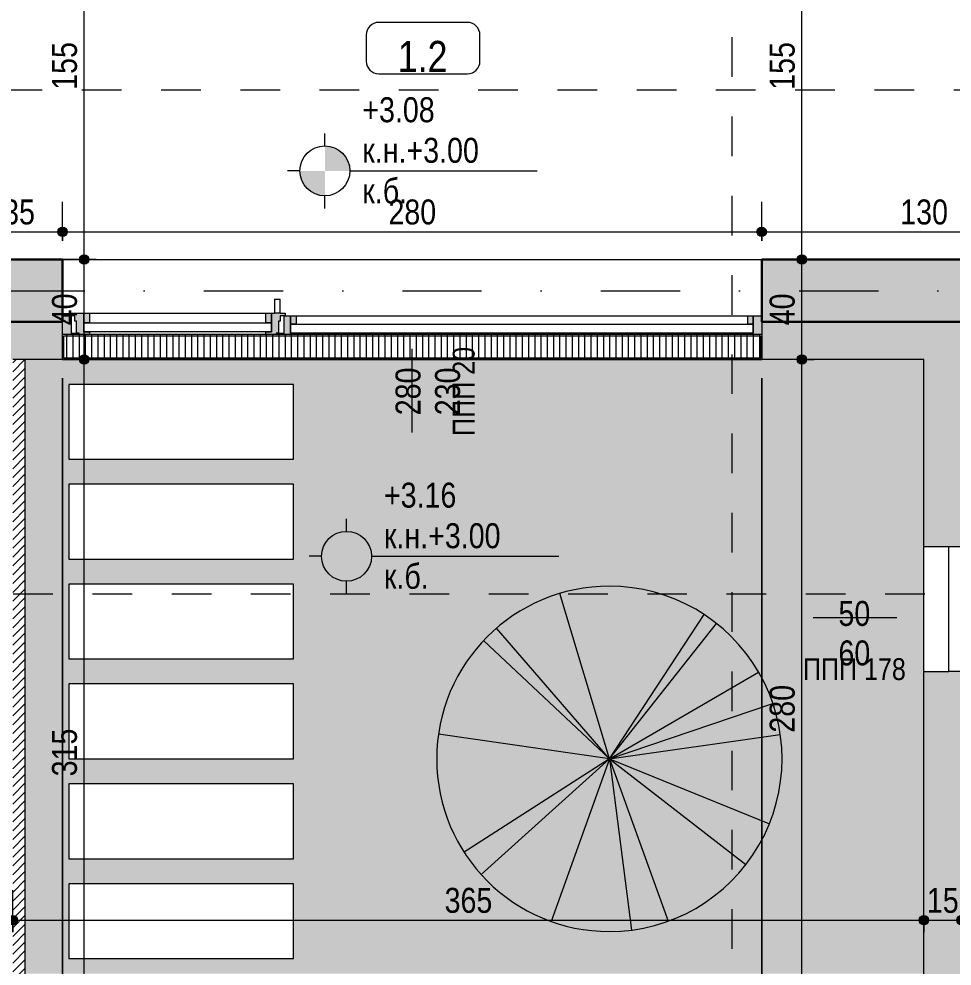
# Model space of a CAD drawing. Header units: centimetres. Extents: x -78 to 2009, y -1466 to 320.
# Drawn here: x 961.6 to 1335.4, y -1184.6 to -805.2 of the extents above; entities that cross this region are included whole.
import ezdxf

# ---------------------------------------------------------------- set-up
doc = ezdxf.new("R2010")
doc.units = ezdxf.units.CM
doc.linetypes.add('Dash', pattern=[31.75, 15.875, -15.875])
doc.linetypes.add('Dash dot', pattern=[79.375, 31.75, -23.8125, 0, -23.8125])
for name, color, linetype, lineweight in [('A-ANNO-DIMS', 7, 'Continuous', 9), ('A-ANNO-DIMS-50', 7, 'Continuous', 9), ('A-ANNO-NOTE', 7, 'Continuous', 9), ('A-AREA-IDEN', 7, 'Continuous', 9), ('A-FLOR', 7, 'Continuous', 9), ('A-FLOR-PATT', 7, 'Continuous', 9), ('A-GLAZ', 7, 'Continuous', 5), ('A-GLAZ-IDEN', 7, 'Continuous', 9), ('A-WALL', 7, 'Continuous', 9), ('A-WALL-FNSH', 7, 'Continuous', 9), ('A-WALL-PATT', 7, 'Continuous', 9), ('G-ANNO-DIMS', 7, 'Continuous', 9), ('G-ANNO-SYMB', 7, 'Continuous', 9), ('L-PLNT', 7, 'Continuous', 15), ('P-PIPE', 7, 'Continuous', 9), ('S-GRID', 7, 'Continuous', 9)]:
    doc.layers.add(name, color=color, linetype=linetype, lineweight=lineweight)
doc.styles.add('Arial Narrow', font='ARIALN.TTF', dxfattribs={"height": 12.5})
doc.styles.add('Arial Narrow_1', font='ARIALN.TTF', dxfattribs={"height": 10})
doc.styles.add('Arial Narrow_2', font='ARIALN.TTF', dxfattribs={"height": 8.75})
doc.styles.add('Arial Narrow_3', font='ARIALN.TTF', dxfattribs={"height": 10})
doc.dimstyles.new('TEC_DIM', dxfattribs={"dimscale": 30.48, "dimtxt": 10.23431, "dimasz": 0.492126, "dimexe": 0.393701, "dimexo": 0.246063, "dimgap": 0, "dimtad": 1, "dimdec": 0, "dimzin": 0, "dimdsep": 46, "dimtxsty": 'Arial Narrow_3', "dimblk1": 'DOTSMALL', "dimblk2": 'DOTSMALL', "dimsah": 1, "dimcen": 0.09, "dimazin": 0, "dimtfac": 1, "dimtdec": 4, "dimtix": 1, "dimtmove": 0, "dimatfit": 3, "dimfxl": 0, "dimtvp": 1, "dimtolj": 1, "dimtzin": 0, "dimarcsym": 0})

# ---------------------------------------------------------------- blocks, each defined once
blk = doc.blocks.new('Planting_RPC_Tree_Deciduous - Blue_Berry_Elder-4_5_Meters-1824323-НИВО 1')
at = {"layer": 'L-PLNT'}
for q in [(-9.81, 68.47), (-22.12, 65.53), (26, 64.09), (-34.79, 59.78), (42.33, 54.7), (-54.24, 42.91), (-57.78, 38.02), (65.02, 23.58), (68.6, 8.84), (-66.24, -19.9), (-52.38, -45.16), (-47.39, -50.38), (-9.83, -68.46), (37.34, -58.22), (46.31, -51.37), (65.1, -23.37)]:
    blk.add_line((0, 0), q, dxfattribs=at)
for start, end in [(360, 180), (180, 360)]:
    blk.add_arc((0, 0), 69.17, start, end, dxfattribs=at)
blk = doc.blocks.new('DOUBLE - OK_F - 280x220-2419708-НИВО 1')
at = {"layer": 'A-GLAZ', "true_color": 0xc0c0c0}
h = blk.add_hatch(color=9, dxfattribs=at)
h.paths.add_polyline_path([(-134.1, -10), (-134.1, -9.45), (-136.6, -9.45), (-136.6, -2.5), (-140, -2.5), (-140, -10)])
h.paths.add_polyline_path([(-53.8, -10), (-46.2, -10), (-46.2, -9.45), (-48.7, -9.45), (-48.7, -2.5), (-51.3, -2.5), (-51.3, -9.45), (-53.8, -9.45)])
h.paths.add_polyline_path([(140, -10), (140, -2.5), (136.6, -2.5), (136.6, -9.45), (134.1, -9.45), (134.1, -10)])
h = blk.add_hatch(color=9, dxfattribs=at)
h.paths.add_polyline_path([(-129.3, -10), (-129.3, -8.9), (-131.5, -8.9), (-131.5, -1.5), (-137.1, -1.5), (-137.1, -2.5), (-135.1, -2.5), (-135.1, -4.68), (-134.38, -4.68), (-134.38, -9.45), (-133.4, -9.45), (-133.4, -10)])
h.paths.add_polyline_path([(-58.6, -10), (-54.5, -10), (-54.5, -9.45), (-53.52, -9.45), (-53.52, -4.68), (-52.8, -4.68), (-52.8, -2.5), (-50.8, -2.5), (-50.8, -1.5), (-56.4, -1.5), (-56.4, -8.9), (-58.6, -8.9)])
h = blk.add_hatch(color=9, dxfattribs=at)
h.paths.add_polyline_path([(-129.3, -5.3), (-129.3, -1.5), (-131.5, -1.5), (-131.5, -5.3)])
h.paths.add_polyline_path([(-58.6, -5.3), (-56.4, -5.3), (-56.4, -1.5), (-58.6, -1.5)])
h = blk.add_hatch(color=9, dxfattribs=at)
h.paths.add_polyline_path([(-48.7, -5.85), (-46.5, -5.85), (-46.5, -2.5), (-48.7, -2.5)])
h.paths.add_polyline_path([(134.4, -5.85), (136.6, -5.85), (136.6, -2.5), (134.4, -2.5)])
at = {"layer": 'A-GLAZ'}
for p, q in [((-55.2, 4.1), (-55.2, 2.85)), ((-55.2, 4.1), (-52.8, 4.1)), ((-52.8, 2.85), (-52.8, 4.1)), ((-55.2, 2.85), (-55.2, -1.5)), ((-52.8, -1.5), (-52.8, 2.85)), ((-140, -2.5), (-136.6, -2.5)), ((-137.1, -2.5), (-137.1, -1.5)), ((-137.1, -1.5), (-131.5, -1.5)), ((-135.1, -2.5), (-137.1, -2.5)), ((-136.6, -2.5), (-136.6, -9.45)), ((-135.1, -4.68), (-135.1, -2.5)), ((-131.5, -1.5), (-129.3, -1.5)), ((-131.5, -5.3), (-131.5, -1.5)), ((-131.5, -1.5), (-131.5, -8.9)), ((-129.3, -1.5), (-58.6, -1.5)), ((-129.3, -1.5), (-129.3, -5.3)), ((-58.6, -1.5), (-56.4, -1.5)), ((-58.6, -5.3), (-58.6, -1.5)), ((-56.4, -1.5), (-56.4, -5.3)), ((-56.4, -1.5), (-55.2, -1.5)), ((-56.4, -8.9), (-56.4, -1.5)), ((-52.8, -1.5), (-55.2, -1.5)), ((-52.8, -1.5), (-50.8, -1.5)), ((-52.8, -2.5), (-52.8, -4.68)), ((-50.8, -2.5), (-52.8, -2.5)), ((-51.3, -2.5), (-48.7, -2.5)), ((-51.3, -9.45), (-51.3, -2.5)), ((-50.8, -1.5), (-50.8, -2.5)), ((-48.7, -2.5), (-46.5, -2.5)), ((-48.7, -5.85), (-48.7, -2.5)), ((-48.7, -2.5), (-48.7, -9.45)), ((-46.5, -2.5), (134.4, -2.5)), ((-46.5, -2.5), (-46.5, -5.85)), ((134.4, -2.5), (136.6, -2.5)), ((134.4, -5.85), (134.4, -2.5)), ((136.6, -2.5), (136.6, -5.85)), ((136.6, -2.5), (140, -2.5)), ((136.6, -9.45), (136.6, -2.5)), ((-134.38, -4.68), (-135.1, -4.68)), ((-134.38, -9.45), (-134.38, -4.68)), ((-131.5, -5.3), (-56.4, -5.3)), ((-131.5, -8.9), (-131.5, -5.3)), ((-129.3, -5.3), (-131.5, -5.3)), ((-56.4, -5.3), (-58.6, -5.3)), ((-56.4, -5.3), (-56.4, -8.9)), ((-53.52, -4.68), (-53.52, -9.45)), ((-52.8, -4.68), (-53.52, -4.68)), ((-48.7, -5.85), (136.6, -5.85)), ((-48.7, -9.45), (-48.7, -5.85)), ((-46.5, -5.85), (-48.7, -5.85)), ((136.6, -5.85), (134.4, -5.85)), ((136.6, -5.85), (136.6, -9.45)), ((-134.1, -10), (-140, -10)), ((-136.6, -9.45), (-134.1, -9.45)), ((-133.4, -9.45), (-134.38, -9.45)), ((-134.1, -9.45), (-134.1, -10)), ((-133.4, -10), (-134.1, -10)), ((-133.4, -10), (-133.4, -9.45)), ((-129.3, -10), (-133.4, -10)), ((-56.4, -8.9), (-131.5, -8.9)), ((-131.5, -8.9), (-129.3, -8.9)), ((-129.3, -8.9), (-129.3, -10)), ((-58.6, -10), (-129.3, -10)), ((-58.6, -8.9), (-56.4, -8.9)), ((-58.6, -10), (-58.6, -8.9)), ((-54.5, -10), (-58.6, -10)), ((-54.5, -9.45), (-54.5, -10)), ((-53.52, -9.45), (-54.5, -9.45)), ((-53.8, -10), (-54.5, -10)), ((-53.8, -9.45), (-51.3, -9.45)), ((-53.8, -10), (-53.8, -9.45)), ((-46.2, -10), (-53.8, -10)), ((136.6, -9.45), (-48.7, -9.45)), ((-48.7, -9.45), (-46.2, -9.45)), ((-46.2, -9.45), (-46.2, -10)), ((134.1, -10), (-46.2, -10)), ((134.1, -9.45), (136.6, -9.45)), ((134.1, -10), (134.1, -9.45)), ((140, -10), (134.1, -10))]:
    blk.add_line(p, q, dxfattribs=at)
blk = doc.blocks.new('Entwässerungsrinne Fahrweg - 280 -10-2454165-НИВО 1')
at = {"layer": 'P-PIPE'}
h = blk.add_hatch(dxfattribs=at)
h.set_pattern_fill('FP1_15', color=256, style=0, pattern_type=2)
h.set_pattern_definition([(90, (-1119.143, 936.587), (-2.5, 2e-16), [])])
h.paths.add_polyline_path([(-140, -5), (140, -5), (140, 5), (-140, 5), (-140, -0.69)])
for p, q in [((-139.5, 4.5), (139.5, 4.5)), ((-139.5, -4.5), (-139.5, 4.5)), ((139.5, 4.5), (139.5, -4.5)), ((-140, -5), (140, -5)), ((-140, -5), (140, -5)), ((139.5, -4.5), (-139.5, -4.5))]:
    blk.add_line(p, q, dxfattribs=at)
blk = doc.blocks.new('SINGLE - OK - 50x80-2494457-НИВО 1')
at = {"layer": 'A-GLAZ'}
for p, q in [((18.05, 4.1), (18.05, 2.85)), ((18.05, 4.1), (20.45, 4.1)), ((20.45, 2.85), (20.45, 4.1)), ((18.05, 2.85), (18.05, -1.5)), ((20.45, -1.5), (20.45, 2.85)), ((-25, -10), (-25, -2.5)), ((-25, -2.5), (25, -2.5)), ((-22.1, -2.5), (-22.1, -1.5)), ((-22.1, -1.5), (22.1, -1.5)), ((22.1, -1.5), (22.1, -2.5)), ((25, -2.5), (25, -10)), ((25, -10), (-25, -10))]:
    blk.add_line(p, q, dxfattribs=at)
blk = doc.blocks.new('TEC_ROOM_TAG - TEC_ROOM_TAG-32046-НИВО 1')
at = {"layer": 'A-AREA-IDEN'}
for p, q in [((0.3718, 0.1968), (-0.3391, 0.1968)), ((-0.4391, 0.0968), (-0.4391, -0.1143)), ((0.4718, -0.1143), (0.4718, 0.0968)), ((-0.3391, -0.2143), (0.3718, -0.2143))]:
    blk.add_line(p, q, dxfattribs=at)
for centre, start, end in [((-0.3391, 0.0968), 90, 180), ((0.3718, 0.0968), 360, 90), ((-0.3391, -0.1143), 180, 270), ((0.3718, -0.1143), 270, 360)]:
    blk.add_arc(centre, 0.1, start, end, dxfattribs=at)
blk = doc.blocks.new('TEC_WINDOW_TAG - TEC_WINDOW_TAG-140038-НИВО 1')
at = {"layer": 'A-GLAZ-IDEN'}
blk.add_line((0, -0.3346), (0, 0.3346), dxfattribs=at)
blk = doc.blocks.new('DIMBLOCK52-НИВО 1')
at = {"layer": 'A-ANNO-DIMS-50', "transparency": 16777216}
h = blk.add_hatch(color=256, dxfattribs=at)
edge = h.paths.add_edge_path()
edge.add_arc((124.14, -1408.87), 1.88, 0, 360)
h = blk.add_hatch(color=256, dxfattribs=at)
edge = h.paths.add_edge_path()
edge.add_arc((1799.14, -1408.87), 1.88, 0, 360)
for p, q in [((1799.14, -821.59), (1799.14, -1420.87)), ((1799.14, -1408.87), (1799.14, -821.59)), ((124.14, -954.09), (124.14, -1420.87)), ((124.14, -1408.87), (124.14, -954.09)), ((124.14, -1408.87), (1799.14, -1408.87))]:
    blk.add_line(p, q, dxfattribs=at)
for centre in [(124.14, -1408.87), (1799.14, -1408.87)]:
    blk.add_circle(centre, 1.88, dxfattribs=at)
at = {"layer": 'A-ANNO-DIMS-50', "color": 0, "transparency": 16777216, "insert": (948.97, -1395.94), "char_height": 10, "width": 30.4105, "attachment_point": 1, "line_spacing_factor": 0.974696, "style": 'Arial Narrow_3'}
blk.add_mtext('1675', dxfattribs=at)
blk = doc.blocks.new('_DotSmall')
at = {"color": 0, "linetype": 'ByBlock', "const_width": 0.5}
blk.add_lwpolyline([(-0.0625, 0, 1), (0.0625, 0, 1)], format="xyb", close=True, dxfattribs=at)
blk = doc.blocks.new('DIMBLOCK69-НИВО 1')
at = {"layer": 'A-ANNO-DIMS-50', "transparency": 16777216}
h = blk.add_hatch(color=256, dxfattribs=at)
edge = h.paths.add_edge_path()
edge.add_arc((964.14, -1319.07), 1.88, 0, 360)
h = blk.add_hatch(color=256, dxfattribs=at)
edge = h.paths.add_edge_path()
edge.add_arc((979.14, -1319.07), 1.88, 0, 360)
for p, q in [((979.14, -949.09), (979.14, -1331.07)), ((979.14, -1319.07), (979.14, -949.09)), ((964.14, -1264.09), (964.14, -1331.07)), ((964.14, -1319.07), (964.14, -1264.09)), ((964.14, -1319.07), (979.14, -1319.07))]:
    blk.add_line(p, q, dxfattribs=at)
for centre in [(964.14, -1319.07), (979.14, -1319.07)]:
    blk.add_circle(centre, 1.88, dxfattribs=at)
at = {"layer": 'A-ANNO-DIMS-50', "color": 0, "transparency": 16777216, "insert": (965.31, -1306.15), "char_height": 10, "width": 15.2053, "attachment_point": 1, "line_spacing_factor": 0.974696, "style": 'Arial Narrow_3'}
blk.add_mtext('15', dxfattribs=at)
blk = doc.blocks.new('DIMBLOCK70-НИВО 1')
at = {"layer": 'A-ANNO-DIMS-50', "transparency": 16777216}
h = blk.add_hatch(color=256, dxfattribs=at)
edge = h.paths.add_edge_path()
edge.add_arc((979.14, -1319.07), 1.88, 0, 360)
h = blk.add_hatch(color=256, dxfattribs=at)
edge = h.paths.add_edge_path()
edge.add_arc((1259.14, -1319.07), 1.88, 0, 360)
for p, q in [((979.14, -949.09), (979.14, -1331.07)), ((979.14, -1319.07), (979.14, -949.09)), ((1259.14, -949.09), (1259.14, -1331.07)), ((1259.14, -1319.07), (1259.14, -949.09)), ((979.14, -1319.07), (1259.14, -1319.07))]:
    blk.add_line(p, q, dxfattribs=at)
for centre in [(979.14, -1319.07), (1259.14, -1319.07)]:
    blk.add_circle(centre, 1.88, dxfattribs=at)
at = {"layer": 'A-ANNO-DIMS-50', "color": 0, "transparency": 16777216, "insert": (1109.64, -1306.15), "char_height": 10, "width": 22.8079, "attachment_point": 1, "line_spacing_factor": 0.974696, "style": 'Arial Narrow_3'}
blk.add_mtext('280', dxfattribs=at)
blk = doc.blocks.new('DIMBLOCK71-НИВО 1')
at = {"layer": 'A-ANNO-DIMS-50', "transparency": 16777216}
h = blk.add_hatch(color=256, dxfattribs=at)
edge = h.paths.add_edge_path()
edge.add_arc((1259.14, -1319.07), 1.88, 0, 360)
h = blk.add_hatch(color=256, dxfattribs=at)
edge = h.paths.add_edge_path()
edge.add_arc((1324.14, -1319.07), 1.88, 0, 360)
for p, q in [((1259.14, -949.09), (1259.14, -1331.07)), ((1259.14, -1319.07), (1259.14, -949.09)), ((1324.14, -1229.09), (1324.14, -1331.07)), ((1324.14, -1319.07), (1324.14, -1229.09)), ((1259.14, -1319.07), (1324.14, -1319.07))]:
    blk.add_line(p, q, dxfattribs=at)
for centre in [(1259.14, -1319.07), (1324.14, -1319.07)]:
    blk.add_circle(centre, 1.88, dxfattribs=at)
at = {"layer": 'A-ANNO-DIMS-50', "color": 0, "transparency": 16777216, "insert": (1285.31, -1306.15), "char_height": 10, "width": 15.2053, "attachment_point": 1, "line_spacing_factor": 0.974696, "style": 'Arial Narrow_3'}
blk.add_mtext('65', dxfattribs=at)
blk = doc.blocks.new('Spot Elevations - PLAN - PROJECT-149572-НИВО 1')
at = {"layer": 'A-ANNO-NOTE'}
h = blk.add_hatch(color=256, dxfattribs=at)
edge = h.paths.add_edge_path()
edge.add_line((0, 0), (0, 0.2))
edge.add_arc((0, 0), 0.2, 0, 90, ccw=False)
edge.add_line((0.2, 0), (0, 0))
h = blk.add_hatch(color=256, dxfattribs=at)
edge = h.paths.add_edge_path()
edge.add_line((0, 0), (0, -0.2))
edge.add_arc((0, 0), 0.2, 180, 270, ccw=False)
edge.add_line((-0.2, 0), (0, 0))
for p, q in [((0, 0.2), (0, 0.3)), ((-0.2, 0), (-0.3, 0)), ((0.2, 0), (1.7, 0)), ((0, -0.3), (0, -0.2))]:
    blk.add_line(p, q, dxfattribs=at)
blk.add_circle((0, 0), 0.2, dxfattribs=at)
blk = doc.blocks.new('DIMBLOCK164-НИВО 1')
at = {"layer": 'A-ANNO-DIMS-50', "transparency": 16777216}
h = blk.add_hatch(color=256, dxfattribs=at)
edge = h.paths.add_edge_path()
edge.add_arc((1275.27, -941.59), 1.88, 0, 360)
h = blk.add_hatch(color=256, dxfattribs=at)
edge = h.paths.add_edge_path()
edge.add_arc((1275.27, -1221.59), 1.88, 0, 360)
for p, q in [((1280.12, -941.59), (1263.27, -941.59)), ((1275.27, -1221.59), (1275.27, -941.59)), ((1275.27, -941.59), (1280.12, -941.59)), ((1316.64, -1221.59), (1263.27, -1221.59)), ((1275.27, -1221.59), (1316.64, -1221.59))]:
    blk.add_line(p, q, dxfattribs=at)
for centre in [(1275.27, -941.59), (1275.27, -1221.59)]:
    blk.add_circle(centre, 1.88, dxfattribs=at)
at = {"layer": 'A-ANNO-DIMS-50', "color": 0, "transparency": 16777216, "insert": (1262.35, -1091.09), "char_height": 10, "width": 22.8079, "attachment_point": 1, "rotation": 90, "line_spacing_factor": 0.974696, "style": 'Arial Narrow_3'}
blk.add_mtext('280', dxfattribs=at)
blk = doc.blocks.new('DIMBLOCK165-НИВО 1')
at = {"layer": 'A-ANNO-DIMS-50', "transparency": 16777216}
h = blk.add_hatch(color=256, dxfattribs=at)
edge = h.paths.add_edge_path()
edge.add_arc((1275.27, -901.59), 1.88, 0, 360)
h = blk.add_hatch(color=256, dxfattribs=at)
edge = h.paths.add_edge_path()
edge.add_arc((1275.27, -941.59), 1.88, 0, 360)
for p, q in [((1280.12, -901.59), (1263.27, -901.59)), ((1275.27, -941.59), (1275.27, -901.59)), ((1275.27, -901.59), (1280.12, -901.59)), ((1280.12, -941.59), (1263.27, -941.59)), ((1275.27, -941.59), (1280.12, -941.59))]:
    blk.add_line(p, q, dxfattribs=at)
for centre in [(1275.27, -901.59), (1275.27, -941.59)]:
    blk.add_circle(centre, 1.88, dxfattribs=at)
at = {"layer": 'A-ANNO-DIMS-50', "color": 0, "transparency": 16777216, "insert": (1262.35, -927.92), "char_height": 10, "width": 15.2053, "attachment_point": 1, "rotation": 90, "line_spacing_factor": 0.974696, "style": 'Arial Narrow_3'}
blk.add_mtext('40', dxfattribs=at)
blk = doc.blocks.new('DIMBLOCK166-НИВО 1')
at = {"layer": 'A-ANNO-DIMS-50', "transparency": 16777216}
h = blk.add_hatch(color=256, dxfattribs=at)
edge = h.paths.add_edge_path()
edge.add_arc((1275.27, -746.59), 1.88, 0, 360)
h = blk.add_hatch(color=256, dxfattribs=at)
edge = h.paths.add_edge_path()
edge.add_arc((1275.27, -901.59), 1.88, 0, 360)
for p, q in [((1280.12, -746.59), (1263.27, -746.59)), ((1275.27, -901.59), (1275.27, -746.59)), ((1275.27, -746.59), (1280.12, -746.59)), ((1280.12, -901.59), (1263.27, -901.59)), ((1275.27, -901.59), (1280.12, -901.59))]:
    blk.add_line(p, q, dxfattribs=at)
for centre in [(1275.27, -746.59), (1275.27, -901.59)]:
    blk.add_circle(centre, 1.88, dxfattribs=at)
at = {"layer": 'A-ANNO-DIMS-50', "color": 0, "transparency": 16777216, "insert": (1262.35, -833.59), "char_height": 10, "width": 22.8079, "attachment_point": 1, "rotation": 90, "line_spacing_factor": 0.974696, "style": 'Arial Narrow_3'}
blk.add_mtext('155', dxfattribs=at)
blk = doc.blocks.new('DIMBLOCK171-НИВО 1')
at = {"layer": 'A-ANNO-DIMS-50', "transparency": 16777216}
h = blk.add_hatch(color=256, dxfattribs=at)
edge = h.paths.add_edge_path()
edge.add_arc((987.8, -941.59), 1.88, 0, 360)
h = blk.add_hatch(color=256, dxfattribs=at)
edge = h.paths.add_edge_path()
edge.add_arc((987.8, -1256.59), 1.88, 0, 360)
for p, q in [((992.64, -941.59), (975.8, -941.59)), ((987.8, -1256.59), (987.8, -941.59)), ((987.8, -941.59), (992.64, -941.59)), ((971.64, -1256.59), (999.8, -1256.59)), ((987.8, -1256.59), (971.64, -1256.59))]:
    blk.add_line(p, q, dxfattribs=at)
for centre in [(987.8, -941.59), (987.8, -1256.59)]:
    blk.add_circle(centre, 1.88, dxfattribs=at)
at = {"layer": 'A-ANNO-DIMS-50', "color": 0, "transparency": 16777216, "insert": (974.87, -1108.59), "char_height": 10, "width": 22.8079, "attachment_point": 1, "rotation": 90, "line_spacing_factor": 0.974696, "style": 'Arial Narrow_3'}
blk.add_mtext('315', dxfattribs=at)
blk = doc.blocks.new('DIMBLOCK172-НИВО 1')
at = {"layer": 'A-ANNO-DIMS-50', "transparency": 16777216}
h = blk.add_hatch(color=256, dxfattribs=at)
edge = h.paths.add_edge_path()
edge.add_arc((987.8, -901.59), 1.88, 0, 360)
h = blk.add_hatch(color=256, dxfattribs=at)
edge = h.paths.add_edge_path()
edge.add_arc((987.8, -941.59), 1.88, 0, 360)
for p, q in [((992.64, -901.59), (975.8, -901.59)), ((987.8, -941.59), (987.8, -901.59)), ((987.8, -901.59), (992.64, -901.59)), ((992.64, -941.59), (975.8, -941.59)), ((987.8, -941.59), (992.64, -941.59))]:
    blk.add_line(p, q, dxfattribs=at)
for centre in [(987.8, -901.59), (987.8, -941.59)]:
    blk.add_circle(centre, 1.88, dxfattribs=at)
at = {"layer": 'A-ANNO-DIMS-50', "color": 0, "transparency": 16777216, "insert": (974.87, -927.92), "char_height": 10, "width": 15.2053, "attachment_point": 1, "rotation": 90, "line_spacing_factor": 0.974696, "style": 'Arial Narrow_3'}
blk.add_mtext('40', dxfattribs=at)
blk = doc.blocks.new('DIMBLOCK173-НИВО 1')
at = {"layer": 'A-ANNO-DIMS-50', "transparency": 16777216}
h = blk.add_hatch(color=256, dxfattribs=at)
edge = h.paths.add_edge_path()
edge.add_arc((987.8, -746.59), 1.88, 0, 360)
h = blk.add_hatch(color=256, dxfattribs=at)
edge = h.paths.add_edge_path()
edge.add_arc((987.8, -901.59), 1.88, 0, 360)
for p, q in [((992.64, -746.59), (975.8, -746.59)), ((987.8, -901.59), (987.8, -746.59)), ((987.8, -746.59), (992.64, -746.59)), ((992.64, -901.59), (975.8, -901.59)), ((987.8, -901.59), (992.64, -901.59))]:
    blk.add_line(p, q, dxfattribs=at)
for centre in [(987.8, -746.59), (987.8, -901.59)]:
    blk.add_circle(centre, 1.88, dxfattribs=at)
at = {"layer": 'A-ANNO-DIMS-50', "color": 0, "transparency": 16777216, "insert": (974.87, -833.59), "char_height": 10, "width": 22.8079, "attachment_point": 1, "rotation": 90, "line_spacing_factor": 0.974696, "style": 'Arial Narrow_3'}
blk.add_mtext('155', dxfattribs=at)
blk = doc.blocks.new('DIMBLOCK210-НИВО 1')
at = {"layer": 'A-ANNO-DIMS-50', "transparency": 16777216}
h = blk.add_hatch(color=256, dxfattribs=at)
edge = h.paths.add_edge_path()
edge.add_arc((959.14, -1166.19), 1.88, 0, 360)
h = blk.add_hatch(color=256, dxfattribs=at)
edge = h.paths.add_edge_path()
edge.add_arc((1324.14, -1166.19), 1.88, 0, 360)
for p, q in [((959.14, -1171.03), (959.14, -1154.19)), ((1324.14, -1171.03), (1324.14, -1154.19)), ((959.14, -1166.19), (1324.14, -1166.19)), ((959.14, -1166.19), (959.14, -1171.03)), ((1324.14, -1166.19), (1324.14, -1171.03))]:
    blk.add_line(p, q, dxfattribs=at)
for centre in [(959.14, -1166.19), (1324.14, -1166.19)]:
    blk.add_circle(centre, 1.88, dxfattribs=at)
at = {"layer": 'A-ANNO-DIMS-50', "color": 0, "transparency": 16777216, "insert": (1132.14, -1153.26), "char_height": 10, "width": 22.8079, "attachment_point": 1, "line_spacing_factor": 0.974696, "style": 'Arial Narrow_3'}
blk.add_mtext('365', dxfattribs=at)
blk = doc.blocks.new('DIMBLOCK211-НИВО 1')
at = {"layer": 'A-ANNO-DIMS-50', "transparency": 16777216}
h = blk.add_hatch(color=256, dxfattribs=at)
edge = h.paths.add_edge_path()
edge.add_arc((1324.14, -1166.19), 1.88, 0, 360)
h = blk.add_hatch(color=256, dxfattribs=at)
edge = h.paths.add_edge_path()
edge.add_arc((1339.14, -1166.19), 1.88, 0, 360)
for p, q in [((1324.14, -1171.03), (1324.14, -1154.19)), ((1339.14, -1171.03), (1339.14, -1154.19)), ((1324.14, -1166.19), (1339.14, -1166.19)), ((1324.14, -1166.19), (1324.14, -1171.03)), ((1339.14, -1166.19), (1339.14, -1171.03))]:
    blk.add_line(p, q, dxfattribs=at)
for centre in [(1324.14, -1166.19), (1339.14, -1166.19)]:
    blk.add_circle(centre, 1.88, dxfattribs=at)
at = {"layer": 'A-ANNO-DIMS-50', "color": 0, "transparency": 16777216, "insert": (1325.31, -1153.26), "char_height": 10, "width": 15.2053, "attachment_point": 1, "line_spacing_factor": 0.974696, "style": 'Arial Narrow_3'}
blk.add_mtext('15', dxfattribs=at)
blk = doc.blocks.new('DIMBLOCK263-НИВО 1')
at = {"layer": 'A-ANNO-DIMS-50', "transparency": 16777216}
h = blk.add_hatch(color=256, dxfattribs=at)
edge = h.paths.add_edge_path()
edge.add_arc((944.14, -890.45), 1.88, 0, 360)
h = blk.add_hatch(color=256, dxfattribs=at)
edge = h.paths.add_edge_path()
edge.add_arc((979.14, -890.45), 1.88, 0, 360)
for p, q in [((944.14, -894.09), (944.14, -878.45)), ((979.14, -894.09), (979.14, -878.45)), ((944.14, -890.45), (979.14, -890.45)), ((944.14, -890.45), (944.14, -894.09)), ((979.14, -890.45), (979.14, -894.09))]:
    blk.add_line(p, q, dxfattribs=at)
for centre in [(944.14, -890.45), (979.14, -890.45)]:
    blk.add_circle(centre, 1.88, dxfattribs=at)
at = {"layer": 'A-ANNO-DIMS-50', "color": 0, "transparency": 16777216, "insert": (955.31, -877.53), "char_height": 10, "width": 15.2053, "attachment_point": 1, "line_spacing_factor": 0.974696, "style": 'Arial Narrow_3'}
blk.add_mtext('35', dxfattribs=at)
blk = doc.blocks.new('DIMBLOCK264-НИВО 1')
at = {"layer": 'A-ANNO-DIMS-50', "transparency": 16777216}
h = blk.add_hatch(color=256, dxfattribs=at)
edge = h.paths.add_edge_path()
edge.add_arc((979.14, -890.45), 1.88, 0, 360)
h = blk.add_hatch(color=256, dxfattribs=at)
edge = h.paths.add_edge_path()
edge.add_arc((1259.14, -890.45), 1.88, 0, 360)
for p, q in [((979.14, -894.09), (979.14, -878.45)), ((1259.14, -894.09), (1259.14, -878.45)), ((979.14, -890.45), (1259.14, -890.45)), ((979.14, -890.45), (979.14, -894.09)), ((1259.14, -890.45), (1259.14, -894.09))]:
    blk.add_line(p, q, dxfattribs=at)
for centre in [(979.14, -890.45), (1259.14, -890.45)]:
    blk.add_circle(centre, 1.88, dxfattribs=at)
at = {"layer": 'A-ANNO-DIMS-50', "color": 0, "transparency": 16777216, "insert": (1109.64, -877.53), "char_height": 10, "width": 22.8079, "attachment_point": 1, "line_spacing_factor": 0.974696, "style": 'Arial Narrow_3'}
blk.add_mtext('280', dxfattribs=at)
blk = doc.blocks.new('DIMBLOCK265-НИВО 1')
at = {"layer": 'A-ANNO-DIMS-50', "transparency": 16777216}
h = blk.add_hatch(color=256, dxfattribs=at)
edge = h.paths.add_edge_path()
edge.add_arc((1259.14, -890.45), 1.88, 0, 360)
h = blk.add_hatch(color=256, dxfattribs=at)
edge = h.paths.add_edge_path()
edge.add_arc((1389.14, -890.45), 1.88, 0, 360)
for p, q in [((1259.14, -894.09), (1259.14, -878.45)), ((1389.14, -894.09), (1389.14, -878.45)), ((1259.14, -890.45), (1389.14, -890.45)), ((1259.14, -890.45), (1259.14, -894.09)), ((1389.14, -890.45), (1389.14, -894.09))]:
    blk.add_line(p, q, dxfattribs=at)
for centre in [(1259.14, -890.45), (1389.14, -890.45)]:
    blk.add_circle(centre, 1.88, dxfattribs=at)
at = {"layer": 'A-ANNO-DIMS-50', "color": 0, "transparency": 16777216, "insert": (1314.64, -877.53), "char_height": 10, "width": 22.8079, "attachment_point": 1, "line_spacing_factor": 0.974696, "style": 'Arial Narrow_3'}
blk.add_mtext('130', dxfattribs=at)

msp = doc.modelspace()

# ---------------------------------------------------------------- hatches: boundary and pattern name
at = {"layer": 'A-FLOR-PATT', "true_color": 0x787878}
h = msp.add_hatch(dxfattribs=at)
h.set_pattern_fill('FP1_4', color=8, style=0, pattern_type=2)
h.set_pattern_definition([(228.013, (18.288, 25.4), (-203.199345, -228.601017), [3.417, -338.305]), (184.97, (16.002, 22.86), (304.80034274, 25.4016159), [5.864, -580.54]), (132.51, (10.16, 22.352), (253.9981005, -279.40183), [4.135, -409.347]), (267.274, (0.254, 16.002), (25.39708, 507.99997665), [5.34, -528.664]), (292.834, (0, 10.668), (-127.0020302, 304.7994773), [5.236, -518.398]), (357.274, (2.032, 5.842), (-507.99997665, 25.39708), [5.34, -528.664]), (37.694, (7.366, 5.588), (-330.20109707, -253.9986186), [7.062, -699.131]), (72.255, (12.954, 9.906), (177.80328533, 558.79922987), [6.667, -660.053]), (121.43, (14.986, 16.256), (-203.2022808, 330.1982399), [5.358, -530.455]), (175.236, (12.192, 20.828), (279.3996314, -25.4013734), [6.117, -299.739]), (222.397, (6.096, 21.336), (-304.80196177, -279.39750638), [7.911, -783.168]), (138.814, (25.4, 15.748), (-177.7993376, 152.4003995), [2.7, -267.306]), (171.469, (23.368, 17.526), (330.1993112, -50.8013301), [5.137, -508.546]), (225, (18.288, 18.288), (2e-15, -25.40069), [3.592, -32.329]), (203.199, (16.51, 21.336), (127.0000066, 50.8012656), [1.934, -191.506]), (291.801, (14.732, 20.574), (-25.39905, 76.200078), [2.736, -134.048]), (30.964, (15.748, 18.034), (76.199521, 50.800091), [4.443, -143.663]), (161.565, (19.558, 20.32), (50.799754, -25.399776), [3.213, -77.109]), (16.389, (0, 20.574), (254.000918, 76.1972412), [4.501, -445.588]), (70.346, (4.318, 21.844), (-101.6010877, -279.399109), [3.776, -373.822]), (293.199, (19.558, 25.4), (-50.8012656, 127.0000066), [3.869, -189.572]), (343.61, (21.082, 21.844), (-253.999588, 76.2016743), [4.501, -445.588]), (339.444, (0, 4.826), (-127.0001015, 50.800088), [4.34, -212.677]), (294.775, (4.064, 3.302), (-126.9992255, 279.4000877), [3.637, -360.036]), (66.801, (19.812, 0), (50.8012656, 127.0000066), [3.869, -189.572]), (17.354, (21.336, 3.556), (-330.1999462, -101.6000758), [4.258, -421.524]), (69.444, (7.366, 0), (-50.800088, -127.0001015), [2.17, -214.848]), (101.31, (18.288, 0), (-25.399709, 101.599699), [1.295, -128.22]), (165.964, (18.034, 1.27), (76.19995, -25.39922), [5.236, -99.491]), (186.009, (12.954, 2.54), (253.9995741, 25.400428), [4.853, -480.414]), (303.69, (15.748, 15.748), (-25.39994, 50.800583), [3.663, -87.918]), (353.157, (17.78, 12.7), (431.80002983, -50.8014965), [6.396, -633.16]), (60.945, (24.13, 11.938), (-101.600935, -177.7989057), [2.615, -258.894]), (90, (25.4, 14.224), (-25.4, 25.4), [1.524, -23.876]), (120.256, (12.446, 3.302), (101.598837, -177.8004483), [3.529, -349.339]), (48.013, (10.668, 6.35), (203.199345, 228.601017), [6.834, -334.888]), (0, (15.24, 11.43), (25.4, 25.4), [6.604, -18.796]), (325.305, (21.844, 11.43), (-254.0004367, 177.7987603), [4.016, -397.593]), (254.055, (25.146, 9.144), (-25.3993266, -101.6004276), [3.698, -181.217]), (207.646, (24.13, 5.588), (-482.6000254, -253.9997877), [6.021, -596.125]), (175.426, (18.796, 2.794), (-330.20005006, 25.40022415), [6.37, -630.658])])
h.paths.add_polyline_path([(964.14, -1187.59), (1324.14, -1187.59), (1324.14, -941.59), (964.14, -941.61), (964.14, -1181.59)])
h.paths.add_polyline_path([(981.64, -1181.59), (981.64, -1151.59), (1071.64, -1151.59), (1071.64, -1181.59), (1053.19, -1181.59)])
h.paths.add_polyline_path([(1053.19, -1141.59), (981.64, -1141.59), (981.64, -1111.59), (1071.64, -1111.59), (1071.64, -1141.59)])
h.paths.add_polyline_path([(1053.19, -1101.59), (981.64, -1101.59), (981.64, -1071.59), (1071.64, -1071.59), (1071.64, -1101.59)])
h.paths.add_polyline_path([(1053.19, -1061.59), (981.64, -1061.59), (981.64, -1031.59), (1071.64, -1031.59), (1071.64, -1061.59)])
h.paths.add_polyline_path([(1071.64, -1021.59), (981.64, -1021.59), (981.64, -991.59), (1071.64, -991.59)])
h.paths.add_polyline_path([(1053.19, -981.59), (981.64, -981.59), (981.64, -951.59), (1071.64, -951.59), (1071.64, -981.59)])
h.paths.add_polyline_path([(904.14, -583.59), (904.14, -240.59), (729.14, -240.59), (729.14, -421.59), (724.14, -421.59), (724.14, -424.09), (729.14, -424.09), (729.14, -429.09), (724.14, -429.09), (724.14, -434.09), (729.14, -434.09), (729.14, -439.09), (724.14, -439.09), (724.14, -444.09), (729.14, -444.09), (729.14, -449.09), (724.14, -449.09), (724.14, -454.09), (729.14, -454.09), (729.14, -459.09), (724.14, -459.09), (724.14, -464.09), (729.14, -464.09), (729.14, -469.09), (724.14, -469.09), (724.14, -474.09), (729.14, -474.09), (729.14, -479.09), (724.14, -479.09), (724.14, -484.09), (729.14, -484.09), (729.14, -489.09), (724.14, -489.09), (724.14, -574.09), (729.14, -574.09), (729.14, -579.09), (724.14, -579.09), (724.14, -583.59), (895.92, -583.59)])
at = {"layer": 'A-WALL-PATT', "true_color": 0x808080}
h = msp.add_hatch(color=8, dxfattribs=at)
h.paths.add_polyline_path([(948.34, -926.59), (979.14, -926.59), (979.14, -901.59), (919.14, -901.59), (919.14, -926.59), (944.14, -926.59)])
h.paths.add_polyline_path([(1364.14, -926.59), (1364.14, -901.59), (1259.14, -901.59), (1259.14, -926.59), (1339.14, -926.59)])
at = {"layer": 'A-WALL-PATT', "lineweight": 5, "true_color": 0xffff80}
h = msp.add_hatch(color=51, dxfattribs=at)
h.paths.add_polyline_path([(944.14, -941.59), (979.14, -941.59), (979.14, -926.59), (944.14, -926.59)])
h.paths.add_polyline_path([(1339.14, -941.59), (1339.14, -926.59), (1259.14, -926.59), (1259.14, -941.59), (1324.14, -941.59)])
at = {"layer": 'A-WALL-PATT', "true_color": 0x787878}
h = msp.add_hatch(dxfattribs=at)
h.set_pattern_fill('FP1_1', color=8, style=0, pattern_type=2)
h.set_pattern_definition([(45, (0, 0), (-1.767767, 1.767767), [])])
h.paths.add_polyline_path([(959.14, -1256.59), (964.14, -1256.59), (964.14, -941.59), (959.14, -941.59), (959.14, -1251.59)])
at = {"layer": 'A-WALL-PATT', "lineweight": 5, "true_color": 0xffff80}
h = msp.add_hatch(color=51, dxfattribs=at)
h.paths.add_polyline_path([(1339.14, -1221.59), (1339.14, -1085.51), (1324.14, -1085.51), (1324.14, -1221.59)])
h.paths.add_polyline_path([(1339.14, -1003.51), (1339.14, -941.59), (1324.14, -941.59), (1324.14, -1003.51)])
h = msp.add_hatch(color=51, dxfattribs=at)
h.paths.add_polyline_path([(1339.14, -1085.51), (1339.14, -1066.59), (1324.14, -1066.59), (1324.14, -1085.51)])
h.paths.add_polyline_path([(1339.14, -1016.59), (1339.14, -1003.51), (1324.14, -1003.51), (1324.14, -1016.59), (1334.14, -1016.59)])

# ---------------------------------------------------------------- linework, layer by layer
at = {"layer": 'A-FLOR'}
for p, q in [((1071.64, -951.59), (981.64, -951.59)), ((981.64, -951.59), (981.64, -981.59)), ((1071.64, -981.59), (1071.64, -951.59)), ((981.64, -981.59), (1071.64, -981.59)), ((1071.64, -991.59), (981.64, -991.59)), ((981.64, -991.59), (981.64, -1021.59)), ((1071.64, -1021.59), (1071.64, -991.59)), ((981.64, -1021.59), (1071.64, -1021.59)), ((1071.64, -1031.59), (981.64, -1031.59)), ((981.64, -1031.59), (981.64, -1061.59)), ((1071.64, -1061.59), (1071.64, -1031.59)), ((981.64, -1061.59), (1071.64, -1061.59)), ((1071.64, -1071.59), (981.64, -1071.59)), ((981.64, -1071.59), (981.64, -1101.59)), ((1071.64, -1101.59), (1071.64, -1071.59)), ((981.64, -1101.59), (1071.64, -1101.59)), ((1071.64, -1111.59), (981.64, -1111.59)), ((981.64, -1111.59), (981.64, -1141.59)), ((1071.64, -1141.59), (1071.64, -1111.59)), ((981.64, -1141.59), (1071.64, -1141.59)), ((1071.64, -1151.59), (981.64, -1151.59)), ((981.64, -1151.59), (981.64, -1181.59)), ((1071.64, -1181.59), (1071.64, -1151.59)), ((981.64, -1181.59), (1071.64, -1181.59))]:
    msp.add_line(p, q, dxfattribs=at)
at = {"layer": 'A-WALL', "lineweight": 30}
for p, q in [((979.14, -901.59), (919.14, -901.59)), ((979.14, -926.59), (979.14, -901.59)), ((1404.14, -901.59), (1259.14, -901.59)), ((1259.14, -901.59), (1259.14, -926.59)), ((944.14, -926.59), (979.14, -926.59)), ((1259.14, -926.59), (1339.14, -926.59))]:
    msp.add_line(p, q, dxfattribs=at)
at = {"layer": 'A-WALL'}
for p, q in [((979.14, -901.59), (1259.14, -901.59)), ((979.14, -941.59), (979.14, -926.59)), ((1259.14, -926.59), (1259.14, -941.59)), ((1324.14, -941.59), (959.14, -941.59)), ((1324.14, -1223.59), (1324.14, -941.59)), ((1324.14, -1016.59), (1334.14, -1016.59)), ((1324.14, -1066.59), (1334.14, -1066.59))]:
    msp.add_line(p, q, dxfattribs=at)
at = {"layer": 'A-WALL-FNSH'}
msp.add_line((964.14, -1256.59), (964.14, -941.59), dxfattribs=at)
at = {"layer": 'G-ANNO-SYMB', "linetype": 'Dash', "lineweight": 18}
for p, q in [((1247.14, 298.69), (1247.14, -1442.51)), ((-60.91, -833.55), (1988.27, -833.55)), ((927.59, -1035.55), (1988.27, -1035.55))]:
    msp.add_line(p, q, dxfattribs=at)
at = {"layer": 'S-GRID', "color": 1, "linetype": 'Dash dot', "lineweight": 18, "true_color": 0xff0000}
msp.add_line((82.05, -914.09), (1840.98, -914.09), dxfattribs=at)

# ---------------------------------------------------------------- block references
at = {"layer": 'A-AREA-IDEN', "xscale": 49.99999999999998, "yscale": 49.99999999999998, "zscale": 49.99999999999998}
msp.add_blockref('TEC_ROOM_TAG - TEC_ROOM_TAG-32046-НИВО 1', (1122.71, -816.43), dxfattribs=at)
at = {"layer": 'A-GLAZ'}
msp.add_blockref('DOUBLE - OK_F - 280x220-2419708-НИВО 1', (1119.14, -921.59), dxfattribs=at)
at = {"layer": 'A-GLAZ', "rotation": 270.0000000000001}
msp.add_blockref('SINGLE - OK - 50x80-2494457-НИВО 1', (1344.14, -1041.59), dxfattribs=at)
at = {"layer": 'A-GLAZ-IDEN', "xscale": 49.99999999999998, "yscale": 49.99999999999998, "zscale": 49.99999999999998}
msp.add_blockref('TEC_WINDOW_TAG - TEC_WINDOW_TAG-140038-НИВО 1', (1119.14, -954.13), dxfattribs=at)
at = {"layer": 'A-GLAZ-IDEN', "xscale": 49.99999999999998, "yscale": 49.99999999999998, "zscale": 49.99999999999998, "rotation": 270.0000000000002}
msp.add_blockref('TEC_WINDOW_TAG - TEC_WINDOW_TAG-140038-НИВО 1', (1296.51, -1045.01), dxfattribs=at)
at = {"layer": 'G-ANNO-DIMS', "xscale": 49.99999999999998, "yscale": 49.99999999999998, "zscale": 49.99999999999998}
for p in [(1084.2, -866.08), (1092.87, -1020.46)]:
    msp.add_blockref('Spot Elevations - PLAN - PROJECT-149572-НИВО 1', p, dxfattribs=at)
at = {"layer": 'L-PLNT', "rotation": 269.9999999999997}
msp.add_blockref('Planting_RPC_Tree_Deciduous - Blue_Berry_Elder-4_5_Meters-1824323-НИВО 1', (1198.14, -1101.59), dxfattribs=at)
at = {"layer": 'P-PIPE'}
msp.add_blockref('Entwässerungsrinne Fahrweg - 280 -10-2454165-НИВО 1', (1119.14, -936.59), dxfattribs=at)

# ---------------------------------------------------------------- texts
at = {"layer": 'A-AREA-IDEN', "insert": (1123.33, -820.27), "char_height": 12.5, "width": 20.2, "attachment_point": 5, "line_spacing_factor": 0.949189, "style": 'Arial Narrow'}
msp.add_mtext('\\pt63.5,127,190.5,254,317.5,381,444.5,508,571.5,635,698.5,762,825.5,889,952.5,1016,1079.5,1143,1206.5,1270,1333.5,1397,1460.5,1524,1587.5,1651,1714.5,1778,1841.5,1905,1968.5,2032;1.2', dxfattribs=at)
at = {"layer": 'A-GLAZ-IDEN', "rotation": 90, "line_spacing_factor": 0.949189}
for s, insert, char_height, width, attachment_point, style in [('\\pt63.49997,127.00004,190.50001,253.99999,317.49996,381.00002,444.5,507.99997,571.50004,635.00001,698.49999,761.99996,825.50002,889,952.49997,1016.00004,1079.50001,1142.99999,1206.49996,1270.00003,1333.5,1396.99998,1460.50004,1524.00001,1587.49999,1650.99996,1714.50003,1778,1841.49998,1905.00004,1968.50001,2031.99999;{\\fArial Narrow|b0|i0|c204|p34;ППП }20', (1135.41, -954.41), 8.75, 36.05, 2, 'Arial Narrow_2'), ('\\pt5,10,15,20,25,30,35,40,45,50,55,60,65,70,75,80,85,90,95,100,105,110,115,120,125,130,135,140,145,150,155,160;280\\P230', (1138.45, -954.41), 10, 20.2, 8, 'Arial Narrow_1')]:
    msp.add_mtext(s, dxfattribs=dict(at, insert=insert, char_height=char_height, width=width, attachment_point=attachment_point, style=style))
at = {"layer": 'A-GLAZ-IDEN', "line_spacing_factor": 0.949189}
for s, insert, char_height, width, attachment_point, style in [('\\pt5,10,15,20,25,30,35,40,45,50,55,60,65,70,75,80,85,90,95,100,105,110,115,120,125,130,135,140,145,150,155,160;50\\P60', (1296.26, -1064.31), 10, 13.55, 8, 'Arial Narrow_1'), ('\\pt63.49997,127.00004,190.50001,253.99999,317.49996,381.00002,444.5,507.99997,571.50004,635.00001,698.49999,761.99996,825.50002,889,952.49997,1016.00004,1079.50001,1142.99999,1206.49996,1270.00003,1333.5,1396.99998,1460.50004,1524.00001,1587.49999,1650.99996,1714.50003,1778,1841.49998,1905.00004,1968.50001,2031.99999;{\\fArial Narrow|b0|i0|c204|p34;ППП }178', (1296.26, -1061.27), 8.75, 41.7, 2, 'Arial Narrow_2')]:
    msp.add_mtext(s, dxfattribs=dict(at, insert=insert, char_height=char_height, width=width, attachment_point=attachment_point, style=style))
at = {"layer": 'G-ANNO-DIMS', "char_height": 10, "width": 60.0512, "attachment_point": 1, "line_spacing_factor": 0.974696, "style": 'Arial Narrow_3'}
for s, insert in [('+3.08 к.н.+3.00 к.б.', (1099.18, -836.59)), ('+3.16 к.н.+3.00 к.б.', (1107.85, -990.96))]:
    msp.add_mtext(s, dxfattribs=dict(at, insert=insert))

# ---------------------------------------------------------------- dimensions: what is measured, and where the dimension line sits
at = {"layer": 'A-ANNO-DIMS'}
for base, p1, p2, override, picture, middle in [((987.8, -746.59), (985.14, -901.59), (985.14, -746.59), {"dimpost": '<>', "dimfxl": 155}, 'DIMBLOCK173-НИВО 1', (982.69, -824.09)), ((1275.27, -746.59), (1272.62, -901.59), (1272.62, -746.59), {"dimpost": '<>', "dimfxl": 155}, 'DIMBLOCK166-НИВО 1', (1270.16, -824.09)), ((987.8, -901.59), (985.14, -941.59), (985.14, -901.59), {"dimpost": '<>', "dimfxl": 40}, 'DIMBLOCK172-НИВО 1', (982.69, -921.59)), ((1275.27, -901.59), (1272.62, -941.59), (1272.62, -901.59), {"dimpost": '<>', "dimfxl": 40}, 'DIMBLOCK165-НИВО 1', (1270.16, -921.59)), ((987.8, -941.59), (964.14, -1256.59), (985.14, -941.59), {"dimpost": '<>', "dimfxl": 315.69922}, 'DIMBLOCK171-НИВО 1', (982.69, -1099.09)), ((1275.27, -941.59), (1324.14, -1221.59), (1272.62, -941.59), {"dimpost": '<>', "dimfxl": 284.701222}, 'DIMBLOCK164-НИВО 1', (1270.16, -1081.59))]:
    dim = msp.add_linear_dim(base=base, p1=p1, p2=p2, angle=90, dimstyle='TEC_DIM', override=override, dxfattribs=at)
    dim.commit()
    dim.dimension.update_dxf_attribs({"geometry": picture, "text_midpoint": middle})
for base, p1, p2, override, picture, middle in [((1799.14, -1408.87), (124.14, -946.59), (1799.14, -814.09), {"dimpost": '<>', "dimfxl": 1680.232499}, 'DIMBLOCK52-НИВО 1', (961.64, -1403.76)), ((979.14, -890.45), (944.14, -901.59), (979.14, -901.59), {"dimpost": '<>', "dimfxl": 35}, 'DIMBLOCK263-НИВО 1', (961.64, -885.35)), ((1259.14, -890.45), (979.14, -901.59), (1259.14, -901.59), {"dimpost": '<>', "dimfxl": 280}, 'DIMBLOCK264-НИВО 1', (1119.14, -885.35)), ((1389.14, -890.45), (1259.14, -901.59), (1389.14, -901.59), {"dimpost": '<>', "dimfxl": 130}, 'DIMBLOCK265-НИВО 1', (1324.14, -885.35)), ((979.14, -1319.07), (964.14, -1256.59), (979.14, -941.59), {"dimpost": '<>', "dimfxl": 315.356941}, 'DIMBLOCK69-НИВО 1', (971.64, -1313.97)), ((1259.14, -1319.07), (979.14, -941.59), (1259.14, -941.59), {"dimpost": '<>', "dimfxl": 280}, 'DIMBLOCK70-НИВО 1', (1119.14, -1313.97)), ((1324.14, -1319.07), (1259.14, -941.59), (1324.14, -1221.59), {"dimpost": '<>', "dimfxl": 287.445647}, 'DIMBLOCK71-НИВО 1', (1291.64, -1313.97)), ((1324.14, -1166.19), (959.14, -1163.53), (1324.14, -1163.53), {"dimpost": '<>', "dimfxl": 365}, 'DIMBLOCK210-НИВО 1', (1141.64, -1161.08)), ((1339.14, -1166.19), (1324.14, -1163.53), (1339.14, -1163.53), {"dimpost": '<>', "dimfxl": 15}, 'DIMBLOCK211-НИВО 1', (1331.64, -1161.08))]:
    dim = msp.add_linear_dim(base=base, p1=p1, p2=p2, dimstyle='TEC_DIM', override=override, dxfattribs=at)
    dim.commit()
    dim.dimension.update_dxf_attribs({"geometry": picture, "text_midpoint": middle})

doc.saveas('drawing.dxf')
